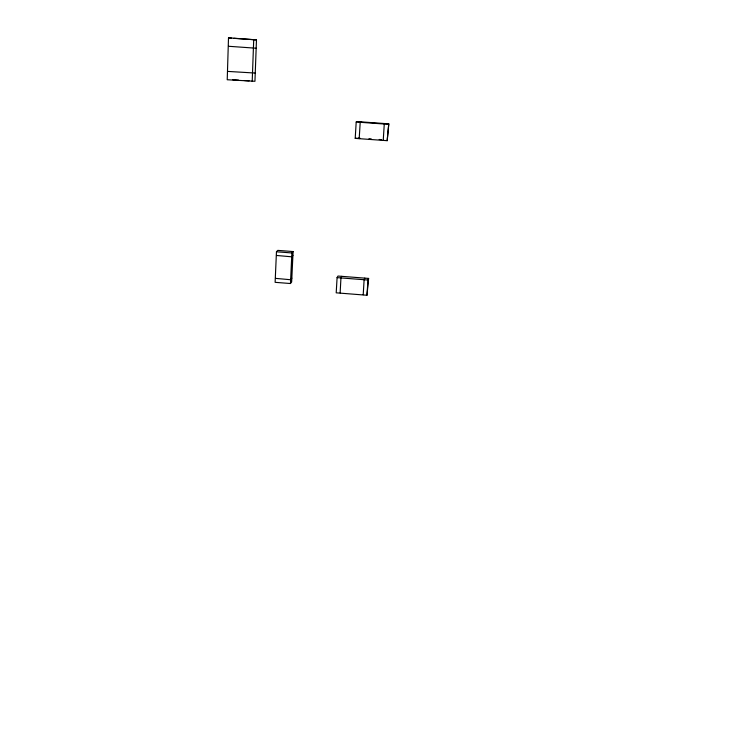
<?xml version="1.0" encoding="UTF-8"?>
<svg xmlns="http://www.w3.org/2000/svg" width="756" height="756" viewBox="0 0 756 756"><rect width="100%" height="100%" fill="white"/><g stroke="black" fill="none" stroke-linecap="round" stroke-linejoin="round"><path stroke-width="1.13" d="M228.501 37.8L227.225 79.749L254.942 81.279L256.473 39.879L228.501 37.8L231.591 38.178M252.202 81.497L253.723 39.52M276.46 251.776L275.127 282.328L290.455 283.528L291.655 281.912L293.092 251.559L277.773 250.378L276.46 251.776L291.892 252.958L293.092 251.559M290.455 283.528L291.892 252.958M337.091 277.622L336.203 292.827L366.981 295.246L368.616 278.425L337.951 276.044L337.091 277.622L367.983 280.032L368.616 278.425M355.207 138.376L356.199 122.009L356.936 121.574L388.782 123.842L387.176 140.682L355.207 138.376L355.953 137.819M366.981 295.246L367.983 280.032M383.235 140.323L384.275 124.012L384.795 123.559M387.176 140.682L388.782 123.842M363.211 294.755L364.118 279.729L364.77 278.132M340.143 292.941L340.947 277.925L341.778 276.337M291.835 278.142L290.635 279.739L275.439 278.359M292.912 255.377L291.712 256.804L276.441 255.462M360.914 121.858L360.206 122.302L359.195 138.669L359.913 138.102L357.928 137.961M255.245 73.058L227.868 71.414M233.859 38.339L256.473 39.879M232.65 79.72L238.518 80.127M244.386 80.542L249.083 80.864M356.199 122.009L388.282 124.305M368.975 138.754L371.243 138.915M379.172 139.482L381.44 139.652M228.633 46.286L256.161 48.223"/></g></svg>
